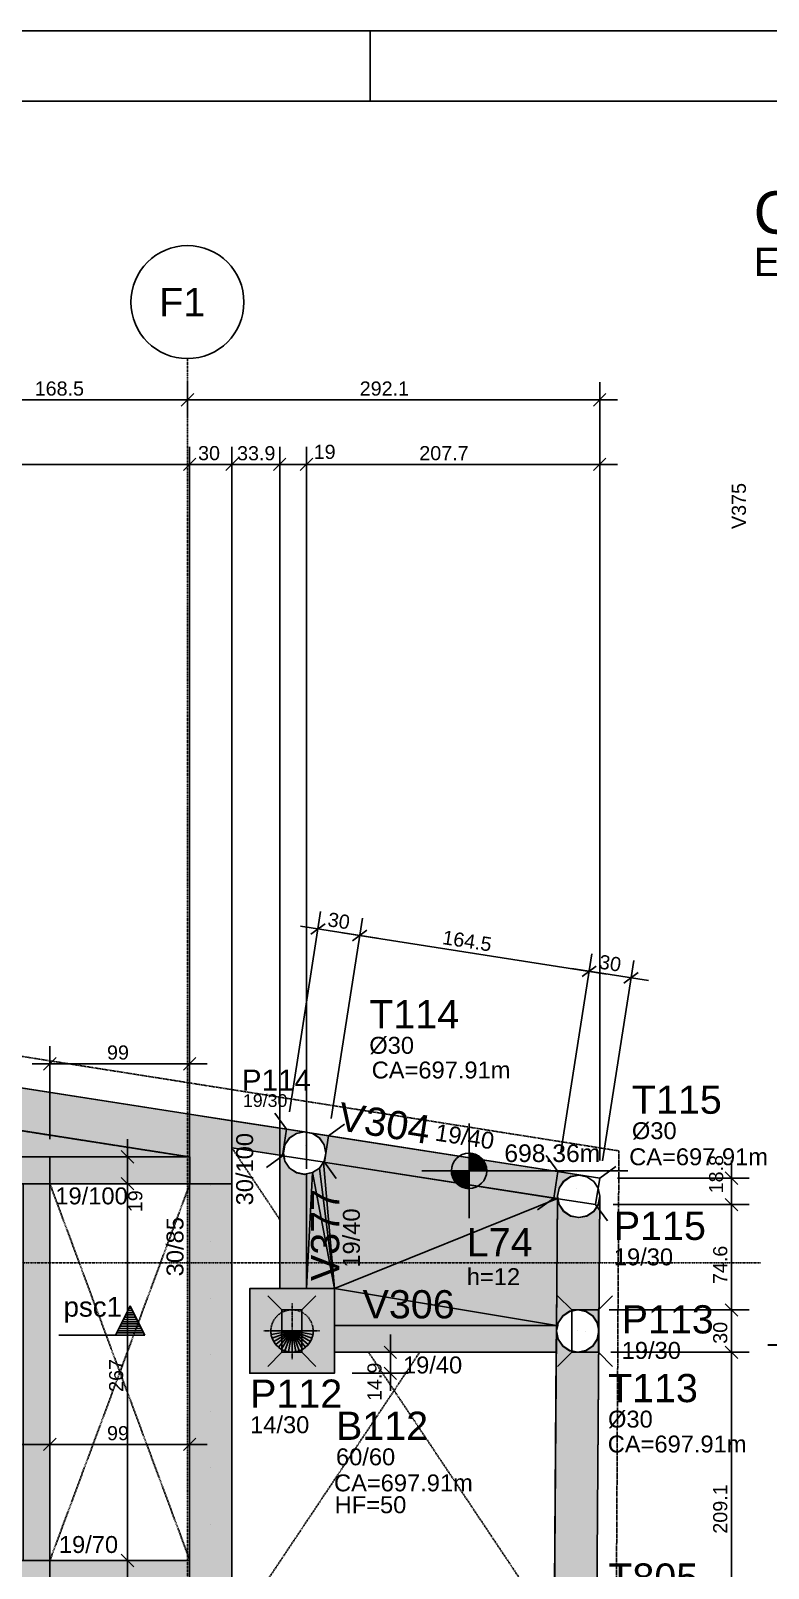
# Model space of a CAD drawing. Extents: x 37185 to 43130, y -8135 to -3930.
# Drawn here: x 40114 to 40636, y -5020 to -3930 of the extents above; entities that cross this region are included whole.
import ezdxf

# ---------------------------------------------------------------- set-up
doc = ezdxf.new("R2010")
doc.units = 0
doc.header["$MEASUREMENT"] = 0
for name, pattern in [('ESTILO_TQS_0001', [1, 0.7, -0.3]), ('ESTILO_TQS_0003', [0.91, 0.5, -0.2, 0.01, -0.2]), ('ESTILO_TQS_0004', [1.12, 0.5, -0.2, 0.01, -0.2, 0.01, -0.2])]:
    doc.linetypes.add(name, pattern=pattern)
doc.layers.get('0').update_dxf_attribs({"linetype": 'CONTINUOUS'})
for name, color, linetype in [('221', 11, 'CONTINUOUS'), ('32', 7, 'CONTINUOUS'), ('35', 7, 'CONTINUOUS'), ('36', 113, 'CONTINUOUS'), ('37', 4, 'CONTINUOUS'), ('38', 190, 'CONTINUOUS'), ('41', 190, 'CONTINUOUS'), ('42', 3, 'CONTINUOUS'), ('43', 3, 'CONTINUOUS'), ('44', 3, 'CONTINUOUS'), ('45', 2, 'CONTINUOUS'), ('46', 2, 'CONTINUOUS'), ('47', 2, 'CONTINUOUS'), ('50', 5, 'CONTINUOUS'), ('51', 5, 'CONTINUOUS'), ('55', 12, 'CONTINUOUS'), ('57', 252, 'CONTINUOUS'), ('60', 253, 'CONTINUOUS'), ('66', 231, 'CONTINUOUS'), ('68', 4, 'CONTINUOUS'), ('70', 160, 'CONTINUOUS'), ('74', 2, 'CONTINUOUS'), ('75', 9, 'CONTINUOUS'), ('78', 6, 'CONTINUOUS'), ('79', 12, 'CONTINUOUS'), ('81', 2, 'CONTINUOUS'), ('82', 252, 'CONTINUOUS'), ('95', 7, 'CONTINUOUS')]:
    doc.layers.add(name, color=color, linetype=linetype)
doc.styles.add('TQS_ARIAL', font='arial.ttf')

# ---------------------------------------------------------------- blocks, each defined once
blk = doc.blocks.new('_CORTEA')
for p, q in [((-1.215955, 0), (-1.008539, 0.414832)), ((-1.213134, 0.001738), (-1.008539, 0.41093)), ((-1.102411, 0.223182), (-0.91476, 0.223369)), ((-1.086361, 0.255281), (-0.930716, 0.255281)), ((-1.070407, 0.287191), (-0.946671, 0.287191)), ((-1.054453, 0.319101), (-0.962626, 0.319101)), ((-1.038497, 0.351012), (-0.978581, 0.351012)), ((-1.022543, 0.382922), (-0.994535, 0.382922)), ((-1.008539, 0.414832), (-0.801992, 0.001738)), ((-1.008539, 0.410929), (-0.803943, 0.001739)), ((0, 0), (-1.215955, 0)), ((-1.213134, 0.001739), (0, 0.001739)), ((-1.198048, 0.03191), (-0.819029, 0.03191)), ((-1.182092, 0.06382), (-0.834984, 0.06382)), ((-1.166137, 0.09573), (-0.85094, 0.09573)), ((-1.150182, 0.12764), (-0.866895, 0.12764)), ((-1.134225, 0.159551), (-0.882851, 0.159551)), ((-1.11827, 0.191461), (-0.898806, 0.191461))]:
    blk.add_line(p, q)
at = {"layer": '79'}
blk.add_lwpolyline([(-1.213134, 0.001739), (-1.008539, 0.410929), (-0.803943, 0.001739), (-1.213134, 0.001739)], dxfattribs=at)
blk = doc.blocks.new('CTR_PARC')
at = {"layer": '221', "color": 12, "xscale": -50, "yscale": 50}
blk.add_blockref('_CORTEA', (50848.2, -4050.6), dxfattribs=at)

msp = doc.modelspace()

# ---------------------------------------------------------------- linework, layer by layer
at = {"layer": '36', "linetype": 'Continuous'}
for points in [[(39435.51264, -4728.23831), (40226.51264, -4728.23831), (39726.98904, -4649.95821), (39435.51264, -4728.23831)], [(39435.51264, -4728.23831), (40118.01399, -4728.23831), (40226.51264, -4728.23831), (39435.51264, -4728.23831)]]:
    msp.add_lwpolyline(points, dxfattribs=at)
for points in [[(39435.51264, -4728.23831), (40226.51264, -4728.23831), (39726.98904, -4649.95821)], [(39435.51264, -4728.23831), (40118.01399, -4728.23831), (40226.51264, -4728.23831)], [(39435.51264, -4728.23831), (40226.51264, -4728.23831), (39435.51264, -4728.23831)]]:
    msp.add_solid(points, dxfattribs=at)
at = {"layer": '37', "linetype": 'Continuous'}
for points in [[(40226.51264, -4697.93501), (39729.25559, -4620.36566)], [(40226.51264, -4697.92626), (40226.51264, -4697.93501)], [(40307.64379, -4710.59351), (40226.51264, -4697.92626)], [(40256.51264, -4737.73831), (40256.51264, -4702.61026)], [(40256.51264, -4715.45636), (40256.51264, -4721.84041)], [(40503.61174, -4741.19051), (40310.27669, -4711.00456)], [(40256.51264, -4721.84041), (40290.37429, -4727.12736)], [(40290.37429, -4727.12736), (40290.37429, -4821.59111)], [(40293.24324, -4727.12736), (40290.37429, -4727.12736)], [(40127.51399, -5033.23831), (40127.51399, -4728.23831)], [(40226.51264, -4747.23831), (40226.51264, -4728.23831)], [(40226.51264, -4728.29781), (40226.51264, -4728.23831)], [(40226.51264, -4728.23831), (40226.51264, -4748.43661)], [(40256.51264, -4737.73831), (40256.51264, -4748.43661)], [(40321.32879, -4731.96036), (40487.09354, -4757.84166)], [(40127.51399, -4747.23831), (40108.51399, -4747.23831)], [(40127.51399, -4747.23831), (40256.51264, -4747.23831)], [(40226.51264, -4748.43661), (40226.51264, -4788.43661)], [(40256.51264, -4788.43661), (40256.51264, -4748.43661)], [(40309.37429, -4821.59111), (40309.37429, -4740.24926)], [(40487.09354, -4757.84166), (40486.44699, -4847.66701)], [(40487.51504, -4757.84471), (40487.09354, -4757.84166)], [(40516.42319, -4851.07986), (40517.10329, -4756.59621)], [(40226.51264, -4788.43661), (40226.51264, -4828.43661)], [(40256.51264, -4828.43661), (40256.51264, -4788.43661)], [(40226.51264, -4828.43661), (40226.51264, -4868.43661)], [(40256.51264, -4868.43661), (40256.51264, -4828.43661)], [(40486.44699, -4847.66701), (40329.08609, -4847.66701)], [(40486.44699, -4847.66701), (40486.31019, -4866.66701)], [(40514.80599, -5075.74751), (40516.41544, -4852.15851)], [(40226.51264, -4868.43661), (40226.51264, -4908.43661)], [(40256.51264, -4908.43661), (40256.51264, -4868.43661)], [(40329.08609, -4866.66701), (40486.31019, -4866.66701)], [(40486.31019, -4866.66701), (40484.87724, -5065.74096)], [(40226.51264, -4908.43661), (40226.51264, -4948.43661)], [(40256.51264, -4948.43661), (40256.51264, -4908.43661)], [(40226.51264, -4948.43661), (40226.51264, -4988.43661)], [(40256.51264, -4988.43661), (40256.51264, -4948.43661)], [(40226.51264, -4988.43661), (40226.51264, -5014.23831)], [(40256.51264, -5028.43661), (40256.51264, -4988.43661)], [(40226.51264, -5014.23831), (40127.51399, -5014.23831)]]:
    msp.add_lwpolyline(points, dxfattribs=at)
at = {"layer": '38', "linetype": 'Continuous'}
for points in [[(40321.99029, -4732.06366), (40324.92129, -4713.29106), (40295.28039, -4708.66316), (40292.34939, -4727.43571), (40321.99029, -4732.06366)], [(40514.15949, -4762.08271), (40517.09049, -4743.31016), (40487.44964, -4738.68226), (40484.51859, -4757.45481), (40514.15949, -4762.08271)], [(40305.97399, -4836.66701), (40291.97399, -4836.66701), (40291.97399, -4866.66701), (40305.97399, -4866.66701), (40305.97399, -4836.66701)], [(40516.23209, -4836.66701), (40497.23209, -4836.66701), (40497.23209, -4866.66701), (40516.23209, -4866.66701), (40516.23209, -4836.66701)]]:
    msp.add_lwpolyline(points, dxfattribs=at)
at = {"layer": '41', "linetype": 'Continuous'}
for p, q in [((40295.28039, -4708.66316), (40286.94274, -4697.24021)), ((40324.92129, -4713.29106), (40336.34419, -4704.95341)), ((40292.34939, -4727.43571), (40280.92644, -4735.77341)), ((40487.44964, -4738.68226), (40479.11194, -4727.25931)), ((40321.99029, -4732.06366), (40330.32794, -4743.48656)), ((40517.09049, -4743.31016), (40528.51344, -4734.97251)), ((40484.51859, -4757.45481), (40473.09569, -4765.79246)), ((40514.15949, -4762.08271), (40522.49714, -4773.50566)), ((40291.97399, -4836.66701), (40281.97399, -4826.66701)), ((40305.97399, -4836.66701), (40315.97399, -4826.66701)), ((40497.23209, -4836.66701), (40487.23209, -4826.66701)), ((40516.23209, -4836.66701), (40526.23209, -4826.66701)), ((40291.97399, -4866.66701), (40281.97399, -4876.66701)), ((40305.97399, -4866.66701), (40315.97399, -4876.66701)), ((40497.23209, -4866.66701), (40487.23209, -4876.66701)), ((40516.23209, -4866.66701), (40526.23209, -4876.66701))]:
    msp.add_line(p, q, dxfattribs=at)
at = {"layer": '50', "linetype": 'Continuous'}
msp.add_circle((40224.98129, -4122.63791), 40, dxfattribs=at)
at = {"layer": '55', "linetype": 'Continuous'}
for p, q in [((40424.50694, -4738.14326), (40424.50694, -4704.58471)), ((40424.50694, -4725.64326), (40424.50694, -4750.64326)), ((40424.50694, -4726.25061), (40428.33964, -4726.25061)), ((40424.50694, -4727.04346), (40430.24119, -4727.04346)), ((40424.50694, -4738.14326), (40390.94839, -4738.14326)), ((40412.00694, -4738.14326), (40437.00694, -4738.14326)), ((40424.50694, -4727.83631), (40431.57209, -4727.83631)), ((40424.50694, -4728.62916), (40432.61444, -4728.62916)), ((40424.50694, -4729.42196), (40433.45574, -4729.42196)), ((40424.50694, -4730.21481), (40434.16194, -4730.21481)), ((40424.50694, -4731.00766), (40434.77014, -4731.00766)), ((40424.50694, -4731.80051), (40435.27814, -4731.80051)), ((40424.50694, -4732.59336), (40435.70734, -4732.59336)), ((40424.50694, -4733.38621), (40436.06639, -4733.38621)), ((40424.50694, -4734.17906), (40436.36169, -4734.17906)), ((40424.50694, -4734.97186), (40436.59794, -4734.97186)), ((40424.50694, -4735.76471), (40436.77854, -4735.76471)), ((40424.50694, -4736.55756), (40436.90594, -4736.55756)), ((40424.50694, -4737.35041), (40436.98114, -4737.35041)), ((40424.50694, -4738.14326), (40537.00694, -4738.14326)), ((40424.50694, -4738.14326), (40424.50694, -4771.70181)), ((40424.50689, -4738.93606), (40412.00689, -4738.93606)), ((40424.50689, -4739.72891), (40412.10789, -4739.72891)), ((40424.50689, -4740.52176), (40412.23524, -4740.52176)), ((40424.50689, -4741.31461), (40412.41589, -4741.31461)), ((40424.50689, -4742.10741), (40412.65214, -4742.10741)), ((40424.50689, -4742.90031), (40412.94744, -4742.90031)), ((40424.50689, -4743.69311), (40413.30649, -4743.69311)), ((40424.50689, -4744.48596), (40413.73564, -4744.48596)), ((40424.50689, -4745.27881), (40414.24369, -4745.27881)), ((40424.50689, -4746.07166), (40414.84309, -4746.07166)), ((40424.50689, -4746.86446), (40415.55204, -4746.86446)), ((40424.50689, -4747.65736), (40416.39939, -4747.65736)), ((40424.50689, -4748.45016), (40417.43464, -4748.45016)), ((40424.50689, -4749.24301), (40418.75844, -4749.24301)), ((40424.50689, -4750.03586), (40420.65779, -4750.03586))]:
    msp.add_line(p, q, dxfattribs=at)
msp.add_circle((40424.50694, -4738.14326), 12.5, dxfattribs=at)
at = {"layer": '57', "linetype": 'Continuous'}
for points in [[(40127.51399, -4747.23831), (40127.51399, -4728.23831), (39416.41264, -4728.23831), (39416.51264, -4747.23831), (40127.51399, -4747.23831)], [(40127.51399, -5014.23831), (40127.51399, -4747.23831), (40108.51399, -4747.23831), (40108.51399, -5014.23831), (40127.51399, -5014.23831)], [(39443.51264, -5033.23831), (40127.51399, -5033.23831), (40127.51399, -5014.23831), (39443.51264, -5014.23831), (39443.51264, -5033.23831)]]:
    msp.add_lwpolyline(points, dxfattribs=at)
for points in [[(40127.51399, -4747.23831), (40127.51399, -4728.23831), (39416.41264, -4728.23831)], [(40127.51399, -4747.23831), (39416.41264, -4728.23831), (39416.51264, -4747.23831)], [(40127.51399, -4747.23831), (39416.51264, -4747.23831), (40127.51399, -4747.23831)], [(40127.51399, -5014.23831), (40127.51399, -4747.23831), (40108.51399, -4747.23831)], [(40127.51399, -5014.23831), (40108.51399, -4747.23831), (40108.51399, -5014.23831)], [(39443.51264, -5033.23831), (40127.51399, -5033.23831), (40127.51399, -5014.23831)], [(39443.51264, -5033.23831), (40127.51399, -5014.23831), (39443.51264, -5014.23831)], [(40127.51399, -5014.23831), (40108.51399, -5014.23831), (40127.51399, -5014.23831)]]:
    msp.add_solid(points, dxfattribs=at)
at = {"layer": '60', "linetype": 'Continuous'}
for points in [[(37544.01264, -4279.47971), (37574.01264, -4314.52236), (40226.51264, -4728.29781), (40226.51264, -4697.93501), (37544.01264, -4279.47971)], [(40226.51264, -7802.73681), (40256.51264, -7802.73681), (40256.51264, -4702.61026), (40226.51264, -4697.92626), (40226.51264, -7802.73681)], [(40256.51264, -4721.84041), (40293.22999, -4727.57321), (40292.82499, -4725.53716), (40293.97454, -4719.75791), (40297.24824, -4714.85846), (40302.14769, -4711.58476), (40307.35664, -4710.54866), (40256.51264, -4702.61026), (40256.51264, -4721.84041)], [(40503.61174, -4741.19051), (40312.66004, -4711.37671), (40313.70619, -4711.58476), (40318.60564, -4714.85846), (40321.87934, -4719.75791), (40323.02889, -4725.53716), (40321.87934, -4731.31646), (40321.43774, -4731.97736), (40487.42269, -4757.89306), (40487.08304, -4756.18551), (40488.23259, -4750.40626), (40491.50629, -4745.50681), (40496.40574, -4742.23311), (40502.18499, -4741.08356), (40503.58494, -4741.36201)], [(40290.37429, -4727.12736), (40290.37429, -4821.49111), (40309.37429, -4821.49111), (40309.37429, -4740.35126), (40307.92694, -4740.63911), (40302.14769, -4739.48956), (40297.24824, -4736.21586), (40293.97454, -4731.31646), (40293.14129, -4727.12736), (40290.37429, -4727.12736)], [(40127.51399, -4747.23831), (40226.64904, -4747.23831), (40226.75099, -4746.72576), (40226.75099, -4728.23831), (40127.51399, -4728.23831), (40127.51399, -4747.23831)], [(40329.08609, -4821.59111), (40318.53354, -4736.14376), (40313.66719, -4739.39536), (40329.08609, -4821.59111)], [(40329.08609, -4821.59111), (40321.32879, -4731.96036), (40318.53354, -4736.14376), (40329.08609, -4821.59111)], [(40329.08609, -4821.59111), (40487.09354, -4757.84166), (40321.32879, -4731.96036), (40329.08609, -4821.59111)], [(40329.08609, -4821.59111), (40313.66719, -4739.39536), (40309.37429, -4821.59111), (40329.08609, -4821.59111)], [(40309.37429, -4821.59111), (40313.66719, -4739.39536), (40309.37429, -4740.24926), (40309.37429, -4821.59111)], [(40329.08609, -4821.59111), (40486.44699, -4847.66701), (40487.09354, -4757.84166), (40329.08609, -4821.59111)], [(40487.10409, -4756.38026), (40486.42394, -4850.86391), (40486.57074, -4850.86496), (40487.57419, -4845.82041), (40490.84789, -4840.92096), (40495.74729, -4837.64726), (40501.52659, -4836.49771), (40507.30584, -4837.64726), (40512.20529, -4840.92096), (40515.47899, -4845.82041), (40516.42674, -4850.58516), (40517.09944, -4757.12806), (40516.13739, -4761.96476), (40512.86369, -4766.86421), (40507.96424, -4770.13791), (40502.18499, -4771.28746), (40496.40574, -4770.13791), (40491.50629, -4766.86421), (40488.23259, -4761.96476), (40487.12179, -4756.38041)], [(40269.08609, -4821.59111), (40269.08609, -4881.59111), (40329.08609, -4881.59111), (40329.08609, -4821.59111), (40269.08609, -4821.59111)], [(40329.08609, -4821.59111), (40329.08609, -4847.66701), (40486.44699, -4847.66701), (40329.08609, -4821.59111)], [(40486.44699, -4866.66701), (40486.44699, -4851.71206), (40486.42464, -4851.59966), (40486.44699, -4851.48726), (40486.44699, -4847.66701), (40329.18609, -4847.66701), (40329.18609, -4866.66701), (40486.44699, -4866.66701)], [(40486.41619, -4851.94256), (40484.81229, -5074.76636), (40485.76849, -5069.95906), (40489.04219, -5065.05961), (40493.94164, -5061.78596), (40499.72089, -5060.63636), (40505.50014, -5061.78596), (40510.39959, -5065.05961), (40513.67329, -5069.95906), (40514.80664, -5075.65681), (40516.41159, -4852.69031), (40515.47899, -4857.37891), (40512.20529, -4862.27836), (40507.30584, -4865.55206), (40501.52659, -4866.70161), (40495.74729, -4865.55206), (40490.84789, -4862.27836), (40487.57419, -4857.37891), (40486.49294, -4851.94311)], [(40127.51399, -5033.23831), (40226.51264, -5033.23831), (40226.51264, -5028.94921), (40226.41069, -5028.43661), (40226.51264, -5027.92406), (40226.51264, -5014.23831), (40127.51399, -5014.23831), (40127.51399, -5033.23831)]]:
    msp.add_lwpolyline(points, dxfattribs=at)
for points in [[(37544.01264, -4279.47971), (37574.01264, -4314.52236), (40226.51264, -4728.29781)], [(37544.01264, -4279.47971), (40226.51264, -4728.29781), (40226.51264, -4697.93501)], [(37544.01264, -4279.47971), (40226.51264, -4697.93501), (37544.01264, -4279.47971)], [(40226.51264, -7802.73681), (40256.51264, -4702.61026), (40226.51264, -4697.92626)], [(40226.51264, -7802.73681), (40226.51264, -4697.92626), (40226.51264, -7802.73681)], [(40226.51264, -7802.73681), (40256.51264, -7802.73681), (40256.51264, -4702.61026)], [(40256.51264, -4702.61026), (40256.51264, -4721.84041), (40293.22999, -4727.57321)], [(40256.51264, -4702.61026), (40293.22999, -4727.57321), (40292.82499, -4725.53716)], [(40256.51264, -4702.61026), (40292.82499, -4725.53716), (40293.97454, -4719.75791)], [(40256.51264, -4702.61026), (40293.97454, -4719.75791), (40297.24824, -4714.85846)], [(40256.51264, -4702.61026), (40297.24824, -4714.85846), (40302.14769, -4711.58476)], [(40256.51264, -4702.61026), (40302.14769, -4711.58476), (40307.35664, -4710.54866)], [(40503.61174, -4741.19051), (40312.66004, -4711.37671), (40313.70619, -4711.58476)], [(40503.61174, -4741.19051), (40313.70619, -4711.58476), (40318.60564, -4714.85846)], [(40503.61174, -4741.19051), (40318.60564, -4714.85846), (40321.87934, -4719.75791)], [(40309.37429, -4821.49111), (40293.14129, -4727.12736), (40290.37429, -4727.12736)], [(40309.37429, -4821.49111), (40290.37429, -4727.12736), (40290.37429, -4821.49111)], [(40309.37429, -4821.49111), (40293.97454, -4731.31646), (40293.14129, -4727.12736)], [(40323.02889, -4725.53716), (40503.61174, -4741.19051), (40321.87934, -4719.75791)], [(40323.02889, -4725.53716), (40321.87934, -4731.31646), (40487.42269, -4757.89306)], [(40323.02889, -4725.53716), (40487.42269, -4757.89306), (40487.08304, -4756.18551)], [(40323.02889, -4725.53716), (40487.08304, -4756.18551), (40488.23259, -4750.40626)], [(40323.02889, -4725.53716), (40488.23259, -4750.40626), (40491.50629, -4745.50681)], [(40323.02889, -4725.53716), (40491.50629, -4745.50681), (40496.40574, -4742.23311)], [(40323.02889, -4725.53716), (40496.40574, -4742.23311), (40502.18499, -4741.08356)], [(40323.02889, -4725.53716), (40502.18499, -4741.08356), (40503.61174, -4741.19051)], [(40127.51399, -4747.23831), (40226.75099, -4746.72576), (40226.75099, -4728.23831)], [(40127.51399, -4747.23831), (40226.75099, -4728.23831), (40127.51399, -4728.23831)], [(40127.51399, -4747.23831), (40127.51399, -4728.23831), (40127.51399, -4747.23831)], [(40309.37429, -4821.49111), (40297.24824, -4736.21586), (40293.97454, -4731.31646)], [(40309.37429, -4821.49111), (40302.14769, -4739.48956), (40297.24824, -4736.21586)], [(40329.08609, -4821.59111), (40318.53354, -4736.14376), (40313.66719, -4739.39536)], [(40329.08609, -4821.59111), (40321.32879, -4731.96036), (40318.53354, -4736.14376)], [(40329.08609, -4821.59111), (40318.53354, -4736.14376), (40329.08609, -4821.59111)], [(40329.08609, -4821.59111), (40487.09354, -4757.84166), (40321.32879, -4731.96036)], [(40329.08609, -4821.59111), (40321.32879, -4731.96036), (40329.08609, -4821.59111)], [(40487.42269, -4757.89306), (40321.87934, -4731.31646), (40321.43774, -4731.97736)], [(40127.51399, -4747.23831), (40226.64904, -4747.23831), (40226.75099, -4746.72576)], [(40309.37429, -4821.49111), (40307.92694, -4740.63911), (40302.14769, -4739.48956)], [(40309.37429, -4821.49111), (40309.37429, -4740.35126), (40307.92694, -4740.63911)], [(40329.08609, -4821.59111), (40313.66719, -4739.39536), (40309.37429, -4821.59111)], [(40309.37429, -4821.59111), (40313.66719, -4739.39536), (40309.37429, -4740.24926)], [(40309.37429, -4821.59111), (40309.37429, -4740.24926), (40309.37429, -4821.59111)], [(40329.08609, -4821.59111), (40313.66719, -4739.39536), (40329.08609, -4821.59111)], [(40329.08609, -4821.59111), (40486.44699, -4847.66701), (40487.09354, -4757.84166)], [(40329.08609, -4821.59111), (40487.09354, -4757.84166), (40329.08609, -4821.59111)], [(40486.42394, -4850.86391), (40486.57074, -4850.86496), (40487.10409, -4756.38026)], [(40486.57074, -4850.86496), (40487.57419, -4845.82041), (40487.10409, -4756.38026)], [(40487.10409, -4756.38026), (40487.57419, -4845.82041), (40488.23259, -4761.96476)], [(40516.13739, -4761.96476), (40516.42674, -4850.58516), (40517.09944, -4757.12806)], [(40487.57419, -4845.82041), (40490.84789, -4840.92096), (40488.23259, -4761.96476)], [(40488.23259, -4761.96476), (40490.84789, -4840.92096), (40491.50629, -4766.86421)], [(40490.84789, -4840.92096), (40495.74729, -4837.64726), (40491.50629, -4766.86421)], [(40491.50629, -4766.86421), (40495.74729, -4837.64726), (40496.40574, -4770.13791)], [(40495.74729, -4837.64726), (40501.52659, -4836.49771), (40496.40574, -4770.13791)], [(40496.40574, -4770.13791), (40501.52659, -4836.49771), (40502.18499, -4771.28746)], [(40502.18499, -4771.28746), (40507.30584, -4837.64726), (40507.96424, -4770.13791)], [(40507.30584, -4837.64726), (40512.20529, -4840.92096), (40507.96424, -4770.13791)], [(40507.96424, -4770.13791), (40512.20529, -4840.92096), (40512.86369, -4766.86421)], [(40512.20529, -4840.92096), (40515.47899, -4845.82041), (40512.86369, -4766.86421)], [(40512.86369, -4766.86421), (40515.47899, -4845.82041), (40516.13739, -4761.96476)], [(40515.47899, -4845.82041), (40516.42674, -4850.58516), (40516.13739, -4761.96476)], [(40501.52659, -4836.49771), (40507.30584, -4837.64726), (40502.18499, -4771.28746)], [(40269.08609, -4821.59111), (40269.08609, -4881.59111), (40329.08609, -4881.59111)], [(40269.08609, -4821.59111), (40329.08609, -4881.59111), (40329.08609, -4821.59111)], [(40269.08609, -4821.59111), (40329.08609, -4821.59111), (40269.08609, -4821.59111)], [(40329.08609, -4821.59111), (40309.37429, -4821.59111), (40329.08609, -4821.59111)], [(40329.08609, -4821.59111), (40329.08609, -4847.66701), (40486.44699, -4847.66701)], [(40329.08609, -4821.59111), (40486.44699, -4847.66701), (40329.08609, -4821.59111)], [(40486.42464, -4851.59966), (40486.44699, -4847.66701), (40329.18609, -4847.66701)], [(40486.42464, -4851.59966), (40329.18609, -4847.66701), (40486.44699, -4866.66701)], [(40486.44699, -4866.66701), (40329.18609, -4847.66701), (40329.18609, -4866.66701)], [(40484.81229, -5074.76636), (40485.76849, -5069.95906), (40486.41619, -4851.94256)], [(40485.76849, -5069.95906), (40489.04219, -5065.05961), (40486.41619, -4851.94256)], [(40489.04219, -5065.05961), (40487.57419, -4857.37891), (40486.41619, -4851.94256)], [(40486.42464, -4851.59966), (40486.44699, -4851.48726), (40486.44699, -4847.66701)], [(40486.42464, -4851.59966), (40486.44699, -4866.66701), (40486.44699, -4851.71206)], [(40487.57419, -4857.37891), (40489.04219, -5065.05961), (40490.84789, -4862.27836)], [(40512.20529, -4862.27836), (40513.67329, -5069.95906), (40515.47899, -4857.37891)], [(40513.67329, -5069.95906), (40514.80664, -5075.65681), (40515.47899, -4857.37891)], [(40515.47899, -4857.37891), (40514.80664, -5075.65681), (40516.41159, -4852.69031)], [(40489.04219, -5065.05961), (40493.94164, -5061.78596), (40490.84789, -4862.27836)], [(40490.84789, -4862.27836), (40493.94164, -5061.78596), (40495.74729, -4865.55206)], [(40493.94164, -5061.78596), (40499.72089, -5060.63636), (40495.74729, -4865.55206)], [(40495.74729, -4865.55206), (40499.72089, -5060.63636), (40501.52659, -4866.70161)], [(40499.72089, -5060.63636), (40505.50014, -5061.78596), (40501.52659, -4866.70161)], [(40501.52659, -4866.70161), (40505.50014, -5061.78596), (40507.30584, -4865.55206)], [(40505.50014, -5061.78596), (40510.39959, -5065.05961), (40507.30584, -4865.55206)], [(40507.30584, -4865.55206), (40510.39959, -5065.05961), (40512.20529, -4862.27836)], [(40510.39959, -5065.05961), (40513.67329, -5069.95906), (40512.20529, -4862.27836)], [(40127.51399, -5033.23831), (40226.51264, -5027.92406), (40226.51264, -5014.23831)], [(40127.51399, -5033.23831), (40226.51264, -5014.23831), (40127.51399, -5014.23831)], [(40127.51399, -5033.23831), (40127.51399, -5014.23831), (40127.51399, -5033.23831)]]:
    msp.add_solid(points, dxfattribs=at)
at = {"layer": '68', "color": 12, "linetype": 'ESTILO_TQS_0001'}
msp.add_lwpolyline([(37530.05069, -4249.00666), (40530.67009, -4723.98931), (40512.14434, -7971.93931), (37508.76839, -7984.70311), (37530.05069, -4249.00666)], dxfattribs=at)
at = {"layer": '68', "linetype": 'ESTILO_TQS_0001'}
for points in [[(39724.63169, -4650.00716), (40226.51264, -4728.29781)], [(40118.01399, -4728.23831), (39435.51264, -4728.23831)], [(40226.51264, -4728.23831), (40118.01399, -4728.23831)]]:
    msp.add_lwpolyline(points, dxfattribs=at)
at = {"layer": '70', "linetype": 'ESTILO_TQS_0004'}
for p, q in [((40224.98129, -4162.63791), (40224.98129, -8062.34486)), ((37414.54729, -4803.24616), (40631.05859, -4803.24616))]:
    msp.add_line(p, q, dxfattribs=at)
at = {"layer": '75', "linetype": 'Continuous'}
for p, q in [((40224.98129, -4202.25636), (40224.98129, -4179.36526)), ((40517.09279, -4730.79536), (40517.09279, -4179.36526)), ((40044.01264, -4191.86526), (40237.48129, -4191.86526)), ((40212.48129, -4191.86526), (40529.59279, -4191.86526)), ((40220.56189, -4196.28471), (40229.40074, -4187.44586)), ((40220.56189, -4196.28471), (40229.40074, -4187.44586)), ((40224.98129, -4185.91376), (40224.98129, -4185.91376)), ((40512.67339, -4196.28471), (40521.51219, -4187.44586)), ((40224.98129, -4198.41376), (40224.98129, -4204.36526)), ((40224.98129, -4214.75636), (40224.98129, -4214.75636)), ((40226.51264, -4728.41126), (40226.51264, -4225.11796)), ((40226.51264, -4728.41126), (40226.51264, -4225.11796)), ((40256.51264, -4725.23831), (40256.51264, -4225.11796)), ((40256.51264, -4725.23831), (40256.51264, -4225.11796)), ((40290.37429, -4729.65246), (40290.37429, -4225.11796)), ((40290.37429, -4729.65246), (40290.37429, -4225.11796)), ((40309.37429, -4736.59281), (40309.37429, -4225.11796)), ((40309.37429, -4736.59281), (40309.37429, -4225.11796)), ((40517.09049, -4730.81016), (40517.09049, -4225.11796)), ((40222.09324, -4242.03736), (40230.93209, -4233.19851)), ((40222.09324, -4242.03736), (40230.93209, -4233.19851)), ((40252.09324, -4242.03736), (40260.93209, -4233.19851)), ((40252.09324, -4242.03736), (40260.93209, -4233.19851)), ((40285.95489, -4242.03736), (40294.79369, -4233.19851)), ((40285.95489, -4242.03736), (40294.79369, -4233.19851)), ((40304.95489, -4242.03736), (40313.79369, -4233.19851)), ((40304.95489, -4242.03736), (40313.79369, -4233.19851)), ((40512.67109, -4242.03736), (40521.50994, -4233.19851)), ((39423.01264, -4237.61796), (40239.01264, -4237.61796)), ((40214.01264, -4237.61796), (40269.01264, -4237.61796)), ((40244.01264, -4237.61796), (40302.87429, -4237.61796)), ((40277.87429, -4237.61796), (40321.87429, -4237.61796)), ((40296.87429, -4237.61796), (40529.59049, -4237.61796)), ((40297.20869, -4696.31281), (40319.36414, -4554.41146)), ((40312.38759, -4570.44656), (40322.48409, -4563.07706)), ((40326.84959, -4700.94071), (40349.00504, -4559.03936)), ((40326.84959, -4700.94071), (40349.00504, -4559.03936)), ((40305.08549, -4564.83351), (40359.42709, -4573.31801)), ((40334.72634, -4569.46141), (40521.95774, -4598.69436)), ((40342.02844, -4575.07446), (40352.12499, -4567.70496)), ((40342.02844, -4575.07446), (40352.12499, -4567.70496)), ((40489.38024, -4726.31706), (40511.53569, -4584.41571)), ((40489.38024, -4726.31706), (40511.53569, -4584.41571)), ((40497.25699, -4594.83776), (40551.59859, -4603.32226)), ((40504.55909, -4600.45086), (40514.65564, -4593.08131)), ((40504.55909, -4600.45086), (40514.65564, -4593.08131)), ((40519.02109, -4730.94496), (40541.17654, -4589.04361)), ((40534.19994, -4605.07876), (40544.29649, -4597.70921)), ((40127.51399, -4715.73831), (40127.51399, -4649.77191)), ((40226.51264, -4740.90026), (40226.51264, -4649.77191)), ((40115.01399, -4662.27191), (40239.01264, -4662.27191)), ((40123.09459, -4666.69131), (40131.93339, -4657.85246)), ((40222.09324, -4666.69131), (40230.93209, -4657.85246)), ((40182.46924, -4759.73831), (40182.46924, -4715.73831)), ((40295.28039, -4708.66316), (40295.28039, -4708.66316)), ((40324.92129, -4713.29106), (40324.92129, -4713.29106)), ((40324.92129, -4713.29106), (40324.92129, -4713.29106)), ((40186.88864, -4732.65776), (40178.04984, -4723.81891)), ((40127.51399, -4728.23831), (40127.51399, -4728.23831)), ((40172.26334, -4728.23831), (40172.26334, -4728.23831)), ((40182.46924, -5026.73831), (40182.46924, -4734.73831)), ((40184.76334, -4728.23831), (40194.96924, -4728.23831)), ((40256.51264, -4737.73831), (40256.51264, -4737.73831)), ((40256.51264, -4737.73831), (40256.51264, -4737.73831)), ((40610.44244, -4730.79536), (40610.44244, -4774.58271)), ((40160.31024, -4747.23831), (40160.31024, -4747.23831)), ((40160.31024, -4747.23831), (40160.31024, -4747.23831)), ((40172.81024, -4747.23831), (40194.96924, -4747.23831)), ((40172.81024, -4747.23831), (40194.96924, -4747.23831)), ((40186.88864, -4751.65776), (40178.04984, -4742.81891)), ((40186.88864, -4751.65776), (40178.04984, -4742.81891)), ((40226.51264, -4740.91126), (40226.51264, -4740.91126)), ((40226.51264, -4740.91126), (40226.51264, -4740.91126)), ((40290.37429, -4742.15246), (40290.37429, -4742.15246)), ((40290.37429, -4742.15246), (40290.37429, -4742.15246)), ((40309.37429, -4749.09281), (40309.37429, -4749.09281)), ((40309.37429, -4749.09281), (40309.37429, -4749.09281)), ((40487.45194, -4738.66746), (40487.45194, -4738.66746)), ((40487.45194, -4738.66746), (40487.45194, -4738.66746)), ((40517.09049, -4743.31016), (40517.09049, -4743.31016)), ((40517.09279, -4743.29536), (40517.09279, -4743.29536)), ((40517.09279, -4743.29536), (40517.09279, -4743.29536)), ((40517.09279, -4743.29536), (40517.09279, -4743.29536)), ((40529.59279, -4743.29536), (40622.94244, -4743.29536)), ((40606.02304, -4738.87591), (40614.86189, -4747.71476)), ((40226.51264, -4753.40026), (40226.51264, -4753.40026)), ((40606.02304, -4757.66331), (40614.86189, -4766.50216)), ((40606.02304, -4757.66331), (40614.86189, -4766.50216)), ((40610.44244, -4749.58271), (40610.44244, -4849.16701)), ((40514.15949, -4762.08271), (40514.15949, -4762.08271)), ((40514.15949, -4762.08271), (40514.15949, -4762.08271)), ((40526.65949, -4762.08271), (40622.94244, -4762.08271)), ((40526.65949, -4762.08271), (40622.94244, -4762.08271)), ((40610.44244, -4824.16701), (40610.44244, -4879.16701)), ((40184.31769, -4833.85831), (40173.99034, -4854.51301)), ((40184.31769, -4834.05346), (40174.08789, -4854.51296)), ((40185.01789, -4835.45381), (40183.61754, -4835.45381)), ((40194.68849, -4854.59991), (40184.31769, -4833.85831)), ((40194.54744, -4854.51301), (40184.31769, -4834.05341)), ((40606.02304, -4832.24756), (40614.86189, -4841.08641)), ((40606.02304, -4832.24756), (40614.86189, -4841.08641)), ((40190.60199, -4846.62236), (40178.03329, -4846.62236)), ((40189.80424, -4845.02686), (40178.83104, -4845.02686)), ((40189.01134, -4843.44081), (40179.62874, -4843.43146)), ((40188.20879, -4841.83586), (40180.42654, -4841.83586)), ((40187.41109, -4840.24036), (40181.22429, -4840.24036)), ((40186.61339, -4838.64486), (40182.02204, -4838.64486)), ((40185.81564, -4837.04931), (40182.81979, -4837.04931)), ((40511.20614, -4836.66701), (40511.20614, -4836.66701)), ((40511.20614, -4836.66701), (40511.20614, -4836.66701)), ((40523.70614, -4836.66701), (40622.94244, -4836.66701)), ((40523.70614, -4836.66701), (40622.94244, -4836.66701)), ((40194.54744, -4854.51296), (40133.89074, -4854.51296)), ((40133.89074, -4854.59991), (40194.68849, -4854.59991)), ((40193.79314, -4853.00441), (40174.84219, -4853.00441)), ((40192.99534, -4851.40891), (40175.63999, -4851.40891)), ((40192.19759, -4849.81341), (40176.43774, -4849.81341)), ((40191.39984, -4848.21791), (40177.23554, -4848.21791)), ((40368.79659, -4894.09111), (40368.79659, -4854.16701)), ((40610.44244, -4854.16701), (40610.44244, -5088.23831)), ((40329.08609, -4866.66701), (40329.08609, -4866.66701)), ((40341.58609, -4866.66701), (40381.29659, -4866.66701)), ((40373.21599, -4871.08641), (40364.37714, -4862.24761)), ((40512.35634, -4866.66701), (40512.35634, -4866.66701)), ((40512.35634, -4866.66701), (40512.35634, -4866.66701)), ((40524.85634, -4866.66701), (40622.94244, -4866.66701)), ((40524.85634, -4866.66701), (40622.94244, -4866.66701)), ((40606.02304, -4862.24756), (40614.86189, -4871.08641)), ((40606.02304, -4862.24756), (40614.86189, -4871.08641)), ((40373.21599, -4886.01056), (40364.37714, -4877.17171)), ((40329.08609, -4881.59111), (40329.08609, -4881.59111)), ((40341.58609, -4881.59111), (40381.29659, -4881.59111)), ((39431.01264, -4931.96371), (40121.01399, -4931.96371)), ((40096.01399, -4931.96371), (40140.01399, -4931.96371)), ((40115.01399, -4931.96371), (40239.01264, -4931.96371)), ((40123.09459, -4936.38316), (40131.93339, -4927.54431)), ((40123.09459, -4936.38316), (40131.93339, -4927.54431)), ((40127.51399, -4930.90216), (40127.51399, -4930.90216)), ((40127.51399, -4930.90216), (40127.51399, -4930.90216)), ((40222.09324, -4936.38316), (40230.93209, -4927.54431)), ((40226.51264, -4930.90216), (40226.51264, -4930.90216)), ((40127.51399, -4943.40216), (40127.51399, -4944.46371)), ((40127.51399, -4943.40216), (40127.51399, -4944.46371)), ((40226.51264, -4943.40216), (40226.51264, -4944.46371)), ((40186.88864, -5018.65776), (40178.04984, -5009.81891)), ((40186.88864, -5018.65776), (40178.04984, -5009.81891)), ((40182.46924, -5045.73831), (40182.46924, -5001.73831)), ((40177.01334, -5014.23831), (40177.01334, -5014.23831)), ((40177.01334, -5014.23831), (40177.01334, -5014.23831)), ((40189.51334, -5014.23831), (40194.96924, -5014.23831)), ((40189.51334, -5014.23831), (40194.96924, -5014.23831))]:
    msp.add_line(p, q, dxfattribs=at)
at = {"layer": '78', "linetype": 'Continuous'}
for points in [[(40322.92694, -4725.53716), (40321.78514, -4719.79691), (40318.53354, -4714.93056), (40313.66719, -4711.67896), (40307.92694, -4710.53716), (40302.18669, -4711.67896), (40297.32034, -4714.93056), (40294.06874, -4719.79691), (40292.92694, -4725.53716), (40294.06874, -4731.27741), (40297.32034, -4736.14376), (40302.18669, -4739.39536), (40307.92694, -4740.53716), (40313.66719, -4739.39536), (40318.53354, -4736.14376), (40321.78514, -4731.27741), (40322.92694, -4725.53716)], [(40307.92694, -4710.53716), (40307.64379, -4710.59351)], [(40310.27669, -4711.00456), (40307.92694, -4710.53716)], [(40293.13669, -4724.48261), (40292.92694, -4725.53716)], [(40292.92694, -4725.53716), (40293.70014, -4729.42426)], [(40313.66719, -4739.39536), (40318.53354, -4736.14376)], [(40318.53354, -4736.14376), (40321.32879, -4731.96036)], [(40309.37429, -4740.24926), (40313.66719, -4739.39536)], [(40517.18499, -4756.18551), (40516.04319, -4750.44526), (40512.79159, -4745.57891), (40507.92524, -4742.32731), (40502.18499, -4741.18551), (40496.44474, -4742.32731), (40491.57839, -4745.57891), (40488.32679, -4750.44526), (40487.18499, -4756.18551), (40488.32679, -4761.92576), (40491.57839, -4766.79211), (40496.44474, -4770.04371), (40502.18499, -4771.18551), (40507.92524, -4770.04371), (40512.79159, -4766.79211), (40516.04319, -4761.92576), (40517.18499, -4756.18551)], [(40507.92524, -4742.32731), (40503.38074, -4741.42336)], [(40512.79159, -4745.57891), (40507.92524, -4742.32731)], [(40516.04319, -4750.44526), (40512.79159, -4745.57891)], [(40487.44414, -4757.48826), (40487.51099, -4757.82436)], [(40517.18499, -4756.18551), (40516.04319, -4750.44526)], [(40517.10329, -4756.59621), (40517.18499, -4756.18551)], [(40269.08609, -4881.59111), (40329.08609, -4881.59111), (40329.08609, -4821.59111), (40269.08609, -4821.59111), (40269.08609, -4881.59111)], [(40516.52659, -4851.59966), (40515.38479, -4845.85941), (40512.13319, -4840.99306), (40507.26684, -4837.74146), (40501.52659, -4836.59966), (40495.78634, -4837.74146), (40490.91999, -4840.99306), (40487.66839, -4845.85941), (40486.52659, -4851.59966), (40487.66839, -4857.33991), (40490.91999, -4862.20626), (40495.78634, -4865.45786), (40501.52659, -4866.59966), (40507.26684, -4865.45786), (40512.13319, -4862.20626), (40515.38479, -4857.33991), (40516.52659, -4851.59966)], [(40487.28974, -4847.76296), (40486.52659, -4851.59966)], [(40486.52659, -4851.59966), (40487.66839, -4857.33991)], [(40487.66839, -4857.33991), (40490.91999, -4862.20626)], [(40516.41544, -4852.15851), (40516.52659, -4851.59966)], [(40516.52659, -4851.59966), (40516.42319, -4851.07986)], [(40490.91999, -4862.20626), (40492.86689, -4863.50716)]]:
    msp.add_lwpolyline(points, dxfattribs=at)
at = {"layer": '79', "linetype": 'ESTILO_TQS_0003'}
for p, q in [((40299.08609, -4871.58611), (40299.08609, -4831.59611)), ((40279.09109, -4851.59111), (40319.08109, -4851.59111))]:
    msp.add_line(p, q, dxfattribs=at)
at = {"layer": '79', "linetype": 'Continuous'}
for q in [(40284.08609, -4851.59111), (40284.31399, -4854.19586), (40284.99069, -4856.72146), (40286.09569, -4859.09111), (40287.59544, -4861.23296), (40289.44429, -4863.08181), (40291.58609, -4864.58151), (40293.95579, -4865.68651), (40296.48134, -4866.36326), (40299.08609, -4866.59111), (40301.69079, -4866.36326), (40304.21639, -4865.68651), (40306.58609, -4864.58151), (40308.72789, -4863.08181), (40310.57674, -4861.23296), (40312.07649, -4859.09111), (40313.18149, -4856.72146), (40313.85819, -4854.19586), (40314.08609, -4851.59111)]:
    msp.add_line((40299.08609, -4851.59111), q, dxfattribs=at)
for points in [[(40424.50694, -4725.64326), (40424.50694, -4738.14326), (40437.00694, -4738.14326), (40436.99864, -4737.68781), (40436.94489, -4736.89946), (40436.84044, -4736.10981), (40436.67669, -4735.28901), (40436.48009, -4734.55251), (40436.20179, -4733.72961), (40435.86624, -4732.92636), (40435.48734, -4732.16991), (40435.01319, -4731.37061), (40434.43594, -4730.54951), (40433.73594, -4729.71261), (40433.14394, -4729.10711), (40432.35229, -4728.41186), (40431.81094, -4727.99921), (40431.22589, -4727.60261), (40430.51944, -4727.18426), (40429.81414, -4726.82586), (40428.73259, -4726.37916), (40427.74299, -4726.06941), (40426.95159, -4725.88466), (40425.98644, -4725.73111), (40425.20659, -4725.66286), (40424.50694, -4725.64326)], [(40424.50694, -4750.64326), (40424.50694, -4738.14326), (40412.00694, -4738.14326), (40412.01524, -4738.59876), (40412.06899, -4739.38706), (40412.17344, -4740.17671), (40412.33714, -4740.99751), (40412.53379, -4741.73401), (40412.81209, -4742.55691), (40413.14764, -4743.36016), (40413.52654, -4744.11661), (40414.00069, -4744.91591), (40414.57794, -4745.73701), (40415.27794, -4746.57391), (40415.86994, -4747.17941), (40416.66159, -4747.87466), (40417.20294, -4748.28731), (40417.78799, -4748.68391), (40418.49439, -4749.10226), (40419.19974, -4749.46066), (40420.28129, -4749.90736), (40421.27089, -4750.21711), (40422.06224, -4750.40186), (40423.02744, -4750.55541), (40423.80724, -4750.62366), (40424.50694, -4750.64326)], [(40194.54744, -4854.51296), (40184.31769, -4834.05346), (40174.08789, -4854.51296), (40194.54744, -4854.51296)], [(40314.08609, -4851.59111), (40284.08609, -4851.59111), (40284.09774, -4852.18166), (40284.21299, -4853.53816), (40284.41909, -4854.73421), (40284.71049, -4855.87386), (40285.20919, -4857.28606), (40285.85649, -4858.66066), (40286.40324, -4859.60026), (40287.18894, -4860.72666), (40287.86824, -4861.54901), (40288.94729, -4862.64576), (40289.87894, -4863.43296), (40290.97839, -4864.21116), (40292.04584, -4864.83631), (40293.35039, -4865.45121), (40294.36544, -4865.82896), (40295.84204, -4866.23611), (40297.15014, -4866.46566), (40298.37484, -4866.57426), (40299.08609, -4866.59111), (40299.66044, -4866.58011), (40300.89749, -4866.48136), (40302.32344, -4866.23761), (40303.65259, -4865.87916), (40304.89764, -4865.41956), (40306.13609, -4864.83111), (40307.14099, -4864.24496), (40308.40494, -4863.34521), (40309.19834, -4862.67006), (40310.19799, -4861.66716), (40310.95444, -4860.76401), (40311.81579, -4859.52556), (40312.33204, -4858.62991), (40313.01464, -4857.15851), (40313.46159, -4855.87421), (40313.76204, -4854.69206), (40313.94664, -4853.63161), (40314.07634, -4852.13191), (40314.08609, -4851.59111)]]:
    msp.add_lwpolyline(points, dxfattribs=at)
at = {"layer": '79', "linetype": 'ESTILO_TQS_0001'}
msp.add_circle((40299.08609, -4851.59111), 15, dxfattribs=at)
at = {"layer": '81', "linetype": 'ESTILO_TQS_0001'}
for p, q in [((40256.51264, -4721.84041), (40290.37429, -4772.51561)), ((40127.51399, -5014.23831), (40226.75099, -4747.23831)), ((40127.51399, -4747.23831), (40226.51264, -5013.59701)), ((40260.70299, -5059.46996), (40389.53574, -4866.66701)), ((40353.28714, -4866.66701), (40484.89249, -5063.61931))]:
    msp.add_line(p, q, dxfattribs=at)
at = {"layer": '82', "linetype": 'Continuous'}
for p, q in [((40308.63534, -4720.36341), (40308.63534, -4720.36341)), ((40241.51264, -4748.43661), (40241.51264, -4748.43661)), ((40500.80454, -4750.38246), (40500.80454, -4750.38246)), ((40241.51264, -4788.43661), (40241.51264, -4788.43661)), ((40241.51264, -4828.43661), (40241.51264, -4828.43661)), ((40298.97399, -4851.66701), (40298.97399, -4851.66701)), ((40299.08609, -4851.59111), (40299.08609, -4851.59111)), ((40501.52659, -4851.59966), (40501.52659, -4851.59966)), ((40506.73209, -4851.66701), (40506.73209, -4851.66701)), ((40241.51264, -4868.43661), (40241.51264, -4868.43661)), ((40241.51264, -4908.43661), (40241.51264, -4908.43661)), ((40241.51264, -4948.43661), (40241.51264, -4948.43661)), ((40241.51264, -4988.43661), (40241.51264, -4988.43661))]:
    msp.add_line(p, q, dxfattribs=at)
at = {"layer": '95', "linetype": 'Continuous'}
for p, q in [((37184.54454, -3930.36966), (43129.54464, -3930.36966)), ((40354.54464, -3980.36966), (40354.54464, -3930.36966)), ((37309.54454, -3980.36966), (43079.54464, -3980.36966))]:
    msp.add_line(p, q, dxfattribs=at)

# ---------------------------------------------------------------- block references
at = {"layer": '55', "linetype": 'Continuous'}
msp.add_blockref('CTR_PARC', (-10212.02599, -810.96199), dxfattribs=at)

# ---------------------------------------------------------------- texts
at = {"layer": '32', "linetype": 'Continuous', "style": 'TQS_ARIAL'}
msp.add_text('CORTE PARCIAL - PISCINA', height=30, dxfattribs=at).set_placement((40626.13759, -4074.11431))
at = {"layer": '35', "linetype": 'Continuous', "style": 'TQS_ARIAL'}
msp.add_text('ESCALA 1:50', height=20, dxfattribs=at).set_placement((40626.13759, -4104.11431))
at = {"layer": '42', "linetype": 'Continuous', "style": 'TQS_ARIAL'}
for s, rotation, p in [('V304', 351.125899, (40330.80859, -4709.14971)), ('V377', 90, (40332.50829, -4816.20461))]:
    msp.add_text(s, height=20, rotation=rotation, dxfattribs=at).set_placement(p)
msp.add_text('V306', height=20, dxfattribs=at).set_placement((40349.08609, -4842.66701))
at = {"layer": '43', "linetype": 'Continuous', "style": 'TQS_ARIAL'}
for s, height, p in [('P114', 15, (40263.54924, -4681.39561)), ('P115', 20, (40527.09049, -4787.08271)), ('P113', 20, (40532.64269, -4853.34936)), ('P112', 20, (40269.38024, -4906.00066))]:
    msp.add_text(s, height=height, dxfattribs=at).set_placement(p)
at = {"layer": '44', "linetype": 'Continuous', "style": 'TQS_ARIAL'}
msp.add_text('L74', height=20, dxfattribs=at).set_placement((40422.93189, -4798.70116))
at = {"layer": '45', "linetype": 'Continuous', "style": 'TQS_ARIAL'}
for s, rotation, p in [('19/40', 351.125899, (40399.81069, -4716.57686)), ('30/100', 90, (40271.51264, -4762.59731)), ('19/40', 90, (40347.12599, -4806.70936)), ('30/85', 90, (40222.16274, -4812.85416))]:
    msp.add_text(s, height=12, rotation=rotation, dxfattribs=at).set_placement(p)
for s, p in [('19/100', (40131.41309, -4761.88261)), ('19/40', (40377.69814, -4881.66701)), ('19/70', (40133.90964, -5008.87666))]:
    msp.add_text(s, height=12, dxfattribs=at).set_placement(p)
at = {"layer": '46', "linetype": 'Continuous', "style": 'TQS_ARIAL'}
for s, height, p in [('%%c30', 12, (40353.82644, -4655.18916)), ('CA=697.91m', 12, (40355.52734, -4672.69471)), ('19/30', 9, (40264.32119, -4692.83396)), ('%%c30', 12, (40539.88719, -4715.70296)), ('CA=697.91m', 12, (40537.96524, -4734.16871)), ('19/30', 12, (40527.09049, -4805.08271)), ('19/30', 12, (40532.64269, -4871.34936)), ('14/30', 12, (40269.38024, -4924.00066)), ('%%c30', 12, (40522.96019, -4920.02741)), ('60/60', 12, (40330.23499, -4946.75556)), ('CA=697.91m', 12, (40522.76164, -4937.67916)), ('CA=697.91m', 12, (40328.83219, -4965.21746)), ('HF=50', 12, (40329.28729, -4980.68946))]:
    msp.add_text(s, height=height, dxfattribs=at).set_placement(p)
at = {"layer": '47', "linetype": 'Continuous', "style": 'TQS_ARIAL'}
msp.add_text('h=12', height=12, dxfattribs=at).set_placement((40422.93189, -4819.10116))
at = {"layer": '51', "linetype": 'Continuous', "style": 'TQS_ARIAL'}
msp.add_text('F1', height=20, dxfattribs=at).set_placement((40204.98129, -4132.63791))
at = {"layer": '55', "linetype": 'Continuous', "style": 'TQS_ARIAL'}
msp.add_text('698.36m', height=12.5, dxfattribs=at).set_placement((40449.50694, -4731.89326))
at = {"layer": '66', "linetype": 'Continuous', "style": 'TQS_ARIAL'}
for s, p in [('T114', (40353.82644, -4637.18916)), ('T115', (40539.88719, -4697.70296)), ('T113', (40522.96019, -4902.02741)), ('B112', (40330.23499, -4928.75556)), ('T805', (40523.16269, -5036.30411))]:
    msp.add_text(s, height=20, dxfattribs=at).set_placement(p)
at = {"layer": '74', "linetype": 'Continuous', "style": 'TQS_ARIAL'}
msp.add_text('V375', height=10, rotation=90, dxfattribs=at).set_placement((40620.63574, -4283.40026))
at = {"layer": '75', "linetype": 'Continuous', "style": 'TQS_ARIAL'}
for s, height, p in [('168.5', 10, (40116.74699, -4188.86526)), ('292.1', 10, (40347.03704, -4188.86526)), ('30', 10, (40232.51264, -4234.61796)), ('33.9', 10, (40260.12829, -4234.69431)), ('19', 10, (40314.42114, -4233.71121)), ('207.7', 10, (40389.23239, -4234.61796)), ('99', 10, (40168.01334, -4659.27191)), ('psc1', 14, (40137.26544, -4841.44336)), ('99', 10, (40168.01334, -4928.96371))]:
    msp.add_text(s, height=height, dxfattribs=at).set_placement(p)
for s, rotation, p in [('30', 351.125899, (40323.82679, -4564.72331)), ('164.5', 351.125899, (40405.09214, -4577.41146)), ('30', 351.125899, (40515.99834, -4594.72756)), ('18.8', 90, (40604.52669, -4754.10431)), ('19', 90, (40193.00774, -4767.45346)), ('74.6', 90, (40607.44244, -4818.37486)), ('30', 90, (40607.44244, -4860.66701)), ('267', 90, (40179.46924, -4894.73831)), ('14.9', 90, (40362.49159, -4901.19461)), ('209.1', 90, (40607.44244, -4995.20266))]:
    msp.add_text(s, height=10, rotation=rotation, dxfattribs=at).set_placement(p)

doc.saveas('drawing.dxf')
